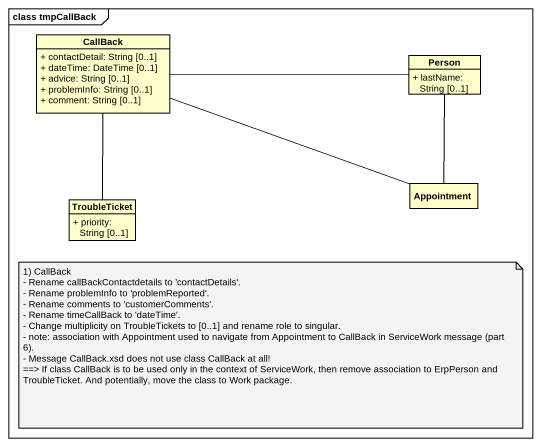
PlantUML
@startuml
mainframe class tmpCallBack
hide circle
hide empty members
skinparam classAttributeIconSize 0
class CallBack {
  + contactDetail: String [0..1]
  + dateTime: DateTime [0..1]
  + advice: String [0..1]
  + problemInfo: String [0..1]
  + comment: String [0..1]
}
class "Person" as Person_ {
  + lastName: String [0..1]
}
class Appointment
class TroubleTicket {
  + priority: String [0..1]
}
CallBack -- TroubleTicket
Person_ -left- CallBack
Person_ -- Appointment
Appointment -left- CallBack
note as N1
  1) CallBack
  - Rename callBackContactdetails to 'contactDetails'.
  - Rename problemInfo to 'problemReported'.
  - Rename comments to 'customerComments'.
  - Rename timeCallBack to 'dateTime'.
  - Change multiplicity on TroubleTickets to [0..1] and rename role to singular.
  - note: association with Appointment used to navigate from Appointment to CallBack in ServiceWork message (part 6).
  - Message CallBack.xsd does not use class CallBack at all!
  ~==> If class CallBack is to be used only in the context of ServiceWork, then remove association to ErpPerson and TroubleTicket. And potentially, move the class to Work package.
end note
@enduml
